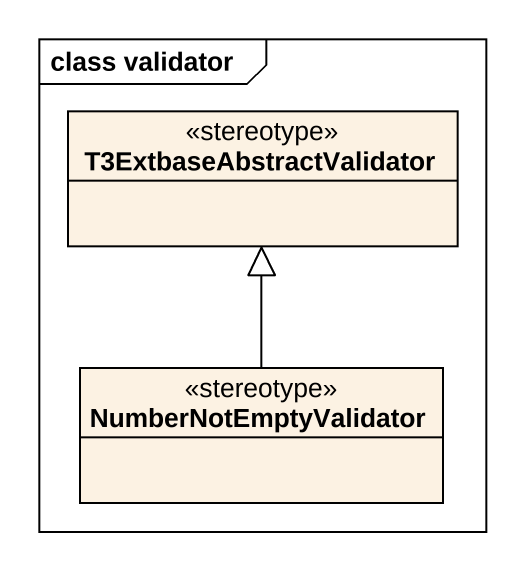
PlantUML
@startuml
mainframe class validator
hide circle
hide empty members
class T3ExtbaseAbstractValidator <<stereotype>>
class NumberNotEmptyValidator <<stereotype>>
NumberNotEmptyValidator -up-|> T3ExtbaseAbstractValidator
@enduml
